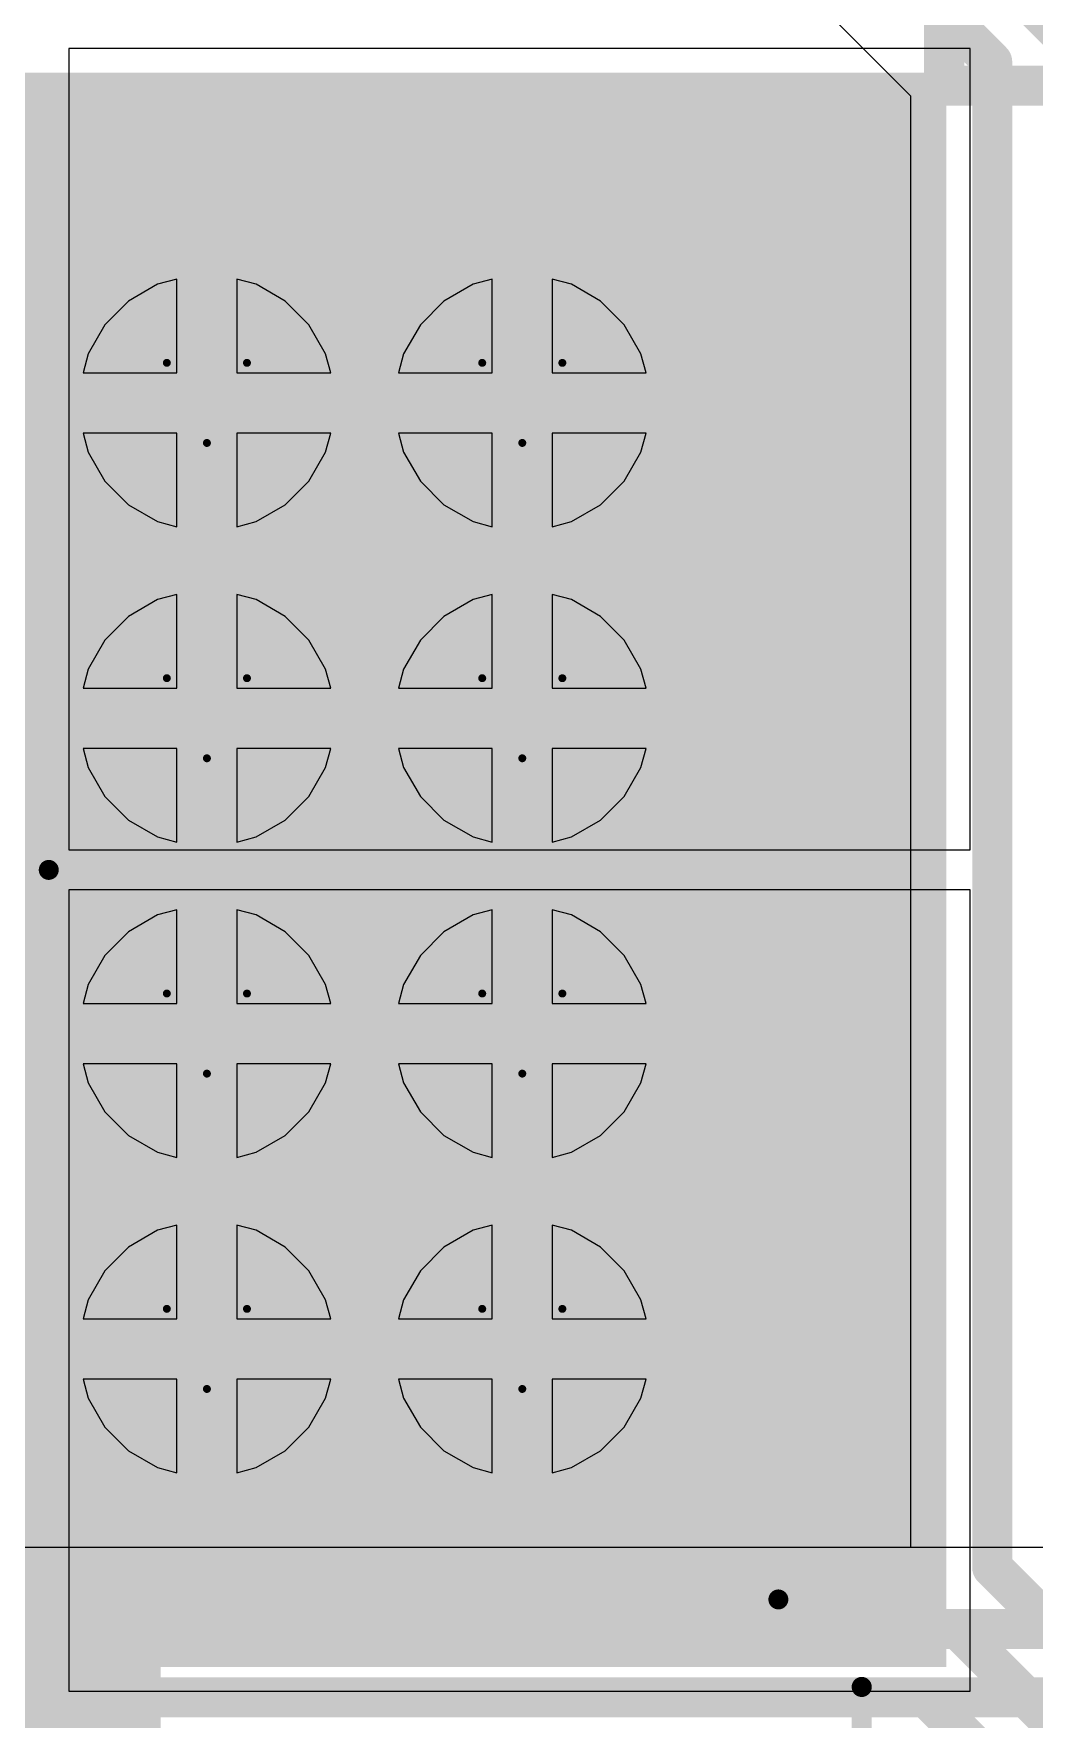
# Model space of a CAD drawing. Header units: inches. Extents: x -21 to 276, y -5 to 220.
# Drawn here: x 15.23 to 21.58, y 47.7 to 58.39 of the extents above; entities that cross this region are included whole.
import ezdxf

# ---------------------------------------------------------------- set-up
doc = ezdxf.new("R2010")
doc.units = ezdxf.units.IN
for name, color, linetype in [('Bottom Layer', 5, 'Continuous'), ('Bottom Overlay', 54, 'Continuous'), ('Bottom Paste', 16, 'Continuous'), ('Bottom Solder', 6, 'Continuous'), ('Drill Drawing', 1, 'Continuous'), ('Ground', 16, 'Continuous'), ('Power + Signal', 76, 'Continuous'), ('Top Layer', 1, 'Continuous'), ('Top Overlay', 2, 'Continuous'), ('Top Solder', 216, 'Continuous'), ('Via Holes', 16, 'Continuous')]:
    doc.layers.add(name, color=color, linetype=linetype)

# ---------------------------------------------------------------- blocks, each defined once
blk = doc.blocks.new('TO_263_5__D2PAK__B_63')
at = {"layer": 'Bottom Layer'}
blk.add_hatch(color=5, dxfattribs=at).paths.add_polyline_path([(-5.59, 0.382), (5.59, 0.382), (5.59, -9.528), (-5.59, -9.528)])
at = {"layer": 'Bottom Paste'}
blk.add_hatch(color=16, dxfattribs=at).paths.add_polyline_path([(-5.59, 0.382), (5.59, 0.382), (5.59, -9.528), (-5.59, -9.528)])
at = {"layer": 'Bottom Solder'}
blk.add_hatch(color=6, dxfattribs=at).paths.add_polyline_path([(-5.692, 0.484), (5.692, 0.484), (5.692, -9.629), (-5.692, -9.629)])
at = {"layer": 'Bottom Overlay'}
blk.add_lwpolyline([(-5.156, 1.27, 0.127, 0.127, 0), (-5.156, 0.61, 0.127, 0.127, 0)], format="xyseb", dxfattribs=at)
blk.add_lwpolyline([(-5.188, 0.61, 0.0635, 0.0635, 1), (-5.124, 0.61, 0.0635, 0.0635, 1)], format="xyseb", close=True, dxfattribs=at)

msp = doc.modelspace()

# ---------------------------------------------------------------- hatches: boundary and pattern name
at = {"layer": 'Bottom Layer'}
h = msp.add_hatch(color=5, dxfattribs=at)
edge = h.paths.add_edge_path()
edge.add_arc((16.33, 56.052), 0.3, 0, 360)
h = msp.add_hatch(color=5, dxfattribs=at)
edge = h.paths.add_edge_path()
edge.add_arc((18.33, 56.052), 0.3, 0, 360)
h = msp.add_hatch(color=5, dxfattribs=at)
edge = h.paths.add_edge_path()
edge.add_arc((16.33, 54.052), 0.3, 0, 360)
h = msp.add_hatch(color=5, dxfattribs=at)
edge = h.paths.add_edge_path()
edge.add_arc((18.33, 54.052), 0.3, 0, 360)
h = msp.add_hatch(color=5, dxfattribs=at)
edge = h.paths.add_edge_path()
edge.add_arc((16.33, 52.052), 0.3, 0, 360)
h = msp.add_hatch(color=5, dxfattribs=at)
edge = h.paths.add_edge_path()
edge.add_arc((18.33, 52.052), 0.3, 0, 360)
h = msp.add_hatch(color=5, dxfattribs=at)
edge = h.paths.add_edge_path()
edge.add_arc((16.33, 50.052), 0.3, 0, 360)
h = msp.add_hatch(color=5, dxfattribs=at)
edge = h.paths.add_edge_path()
edge.add_arc((18.33, 50.052), 0.3, 0, 360)
msp.add_hatch(color=5, dxfattribs=at).paths.add_polyline_path([(14.615, 40.907), (16.038, 40.907), (16.038, 50.002), (14.615, 50.002)])
at = {"layer": 'Bottom Solder'}
h = msp.add_hatch(color=6, dxfattribs=at)
edge = h.paths.add_edge_path()
edge.add_arc((16.33, 56.052), 0.402, 0, 360)
h = msp.add_hatch(color=6, dxfattribs=at)
edge = h.paths.add_edge_path()
edge.add_arc((18.33, 56.052), 0.402, 0, 360)
h = msp.add_hatch(color=6, dxfattribs=at)
edge = h.paths.add_edge_path()
edge.add_arc((16.33, 54.052), 0.402, 0, 360)
h = msp.add_hatch(color=6, dxfattribs=at)
edge = h.paths.add_edge_path()
edge.add_arc((18.33, 54.052), 0.402, 0, 360)
h = msp.add_hatch(color=6, dxfattribs=at)
edge = h.paths.add_edge_path()
edge.add_arc((16.33, 52.052), 0.402, 0, 360)
h = msp.add_hatch(color=6, dxfattribs=at)
edge = h.paths.add_edge_path()
edge.add_arc((18.33, 52.052), 0.402, 0, 360)
h = msp.add_hatch(color=6, dxfattribs=at)
edge = h.paths.add_edge_path()
edge.add_arc((16.33, 50.052), 0.402, 0, 360)
h = msp.add_hatch(color=6, dxfattribs=at)
edge = h.paths.add_edge_path()
edge.add_arc((18.33, 50.052), 0.402, 0, 360)
at = {"layer": 'Ground'}
h = msp.add_hatch(color=16, dxfattribs=at)
edge = h.paths.add_edge_path()
edge.add_arc((16.33, 56.052), 0.3, 0, 360)
h = msp.add_hatch(color=16, dxfattribs=at)
edge = h.paths.add_edge_path()
edge.add_arc((18.33, 56.052), 0.3, 0, 360)
h = msp.add_hatch(color=16, dxfattribs=at)
edge = h.paths.add_edge_path()
edge.add_arc((16.33, 54.052), 0.3, 0, 360)
h = msp.add_hatch(color=16, dxfattribs=at)
edge = h.paths.add_edge_path()
edge.add_arc((18.33, 54.052), 0.3, 0, 360)
h = msp.add_hatch(color=16, dxfattribs=at)
edge = h.paths.add_edge_path()
edge.add_arc((16.33, 52.052), 0.3, 0, 360)
h = msp.add_hatch(color=16, dxfattribs=at)
edge = h.paths.add_edge_path()
edge.add_arc((18.33, 52.052), 0.3, 0, 360)
h = msp.add_hatch(color=16, dxfattribs=at)
edge = h.paths.add_edge_path()
edge.add_arc((16.33, 50.052), 0.3, 0, 360)
h = msp.add_hatch(color=16, dxfattribs=at)
edge = h.paths.add_edge_path()
edge.add_arc((18.33, 50.052), 0.3, 0, 360)
at = {"layer": 'Power + Signal'}
h = msp.add_hatch(color=76, dxfattribs=at)
edge = h.paths.add_edge_path()
edge.add_arc((16.33, 56.052), 0.3, 0, 360)
h = msp.add_hatch(color=76, dxfattribs=at)
edge = h.paths.add_edge_path()
edge.add_arc((18.33, 56.052), 0.3, 0, 360)
h = msp.add_hatch(color=76, dxfattribs=at)
edge = h.paths.add_edge_path()
edge.add_arc((16.33, 54.052), 0.3, 0, 360)
h = msp.add_hatch(color=76, dxfattribs=at)
edge = h.paths.add_edge_path()
edge.add_arc((18.33, 54.052), 0.3, 0, 360)
h = msp.add_hatch(color=76, dxfattribs=at)
edge = h.paths.add_edge_path()
edge.add_arc((16.33, 52.052), 0.3, 0, 360)
h = msp.add_hatch(color=76, dxfattribs=at)
edge = h.paths.add_edge_path()
edge.add_arc((18.33, 52.052), 0.3, 0, 360)
h = msp.add_hatch(color=76, dxfattribs=at)
edge = h.paths.add_edge_path()
edge.add_arc((16.33, 50.052), 0.3, 0, 360)
h = msp.add_hatch(color=76, dxfattribs=at)
edge = h.paths.add_edge_path()
edge.add_arc((18.33, 50.052), 0.3, 0, 360)
at = {"layer": 'Top Layer'}
msp.add_hatch(color=1, dxfattribs=at).paths.add_polyline_path([(11.237, 49.062), (19.365, 49.062), (19.365, 57.029), (11.237, 57.029)])
h = msp.add_hatch(color=1, dxfattribs=at)
edge = h.paths.add_edge_path()
edge.add_arc((16.33, 56.052), 0.3, 0, 360)
h = msp.add_hatch(color=1, dxfattribs=at)
edge = h.paths.add_edge_path()
edge.add_arc((18.33, 56.052), 0.3, 0, 360)
h = msp.add_hatch(color=1, dxfattribs=at)
edge = h.paths.add_edge_path()
edge.add_arc((16.33, 54.052), 0.3, 0, 360)
h = msp.add_hatch(color=1, dxfattribs=at)
edge = h.paths.add_edge_path()
edge.add_arc((18.33, 54.052), 0.3, 0, 360)
h = msp.add_hatch(color=1, dxfattribs=at)
edge = h.paths.add_edge_path()
edge.add_arc((16.33, 52.052), 0.3, 0, 360)
h = msp.add_hatch(color=1, dxfattribs=at)
edge = h.paths.add_edge_path()
edge.add_arc((18.33, 52.052), 0.3, 0, 360)
h = msp.add_hatch(color=1, dxfattribs=at)
edge = h.paths.add_edge_path()
edge.add_arc((16.33, 50.052), 0.3, 0, 360)
h = msp.add_hatch(color=1, dxfattribs=at)
edge = h.paths.add_edge_path()
edge.add_arc((18.33, 50.052), 0.3, 0, 360)
at = {"layer": 'Top Solder'}
h = msp.add_hatch(color=216, dxfattribs=at)
edge = h.paths.add_edge_path()
edge.add_arc((16.33, 56.052), 0.402, 0, 360)
h = msp.add_hatch(color=216, dxfattribs=at)
edge = h.paths.add_edge_path()
edge.add_arc((18.33, 56.052), 0.402, 0, 360)
h = msp.add_hatch(color=216, dxfattribs=at)
edge = h.paths.add_edge_path()
edge.add_arc((16.33, 54.052), 0.402, 0, 360)
h = msp.add_hatch(color=216, dxfattribs=at)
edge = h.paths.add_edge_path()
edge.add_arc((18.33, 54.052), 0.402, 0, 360)
h = msp.add_hatch(color=216, dxfattribs=at)
edge = h.paths.add_edge_path()
edge.add_arc((16.33, 52.052), 0.402, 0, 360)
h = msp.add_hatch(color=216, dxfattribs=at)
edge = h.paths.add_edge_path()
edge.add_arc((18.33, 52.052), 0.402, 0, 360)
h = msp.add_hatch(color=216, dxfattribs=at)
edge = h.paths.add_edge_path()
edge.add_arc((16.33, 50.052), 0.402, 0, 360)
h = msp.add_hatch(color=216, dxfattribs=at)
edge = h.paths.add_edge_path()
edge.add_arc((18.33, 50.052), 0.402, 0, 360)
at = {"layer": 'Via Holes'}
h = msp.add_hatch(color=7, dxfattribs=at)
edge = h.paths.add_edge_path()
edge.add_arc((16.33, 56.052), 0.15, 0, 360)
h = msp.add_hatch(color=7, dxfattribs=at)
edge = h.paths.add_edge_path()
edge.add_arc((18.33, 56.052), 0.15, 0, 360)
h = msp.add_hatch(color=7, dxfattribs=at)
edge = h.paths.add_edge_path()
edge.add_arc((16.33, 54.052), 0.15, 0, 360)
h = msp.add_hatch(color=7, dxfattribs=at)
edge = h.paths.add_edge_path()
edge.add_arc((18.33, 54.052), 0.15, 0, 360)
h = msp.add_hatch(color=7, dxfattribs=at)
edge = h.paths.add_edge_path()
edge.add_arc((16.33, 52.052), 0.15, 0, 360)
h = msp.add_hatch(color=7, dxfattribs=at)
edge = h.paths.add_edge_path()
edge.add_arc((18.33, 52.052), 0.15, 0, 360)
h = msp.add_hatch(color=7, dxfattribs=at)
edge = h.paths.add_edge_path()
edge.add_arc((16.33, 50.052), 0.15, 0, 360)
h = msp.add_hatch(color=7, dxfattribs=at)
edge = h.paths.add_edge_path()
edge.add_arc((18.33, 50.052), 0.15, 0, 360)

# ---------------------------------------------------------------- linework, layer by layer
at = {"layer": 'Bottom Layer'}
for p, q in [((21.171, 58.299), (15.454, 58.299)), ((15.454, 58.299), (15.454, 53.217)), ((21.171, 53.217), (21.171, 58.299)), ((15.454, 53.217), (21.171, 53.217)), ((21.171, 52.963), (15.454, 52.963)), ((15.454, 52.963), (15.454, 47.881)), ((21.171, 47.881), (21.171, 52.963)), ((15.454, 47.881), (21.171, 47.881))]:
    msp.add_line(p, q, dxfattribs=at)
msp.add_lwpolyline([(15.327, 53.09, 0.127, 0.127, 0), (19.955, 48.463, 0.127, 0.127, 0)], format="xyseb", dxfattribs=at)
for points in [[(15.296, 53.09, 0.0635, 0.0635, 1), (15.359, 53.09, 0.0635, 0.0635, 1)], [(19.923, 48.463, 0.0635, 0.0635, 1), (19.986, 48.463, 0.0635, 0.0635, 1)]]:
    msp.add_lwpolyline(points, format="xyseb", close=True, dxfattribs=at)
at = {"layer": 'Drill Drawing'}
for points in [[(16.076, 56.306, 0.0508, 0.0508, 0), (16.584, 56.306, 0.0508, 0.0508, 0)], [(16.076, 56.306, 0.0508, 0.0508, 0), (16.33, 55.798, 0.0508, 0.0508, 0)], [(16.33, 55.798, 0.0508, 0.0508, 0), (16.584, 56.306, 0.0508, 0.0508, 0)], [(18.076, 56.306, 0.0508, 0.0508, 0), (18.584, 56.306, 0.0508, 0.0508, 0)], [(18.076, 56.306, 0.0508, 0.0508, 0), (18.33, 55.798, 0.0508, 0.0508, 0)], [(18.33, 55.798, 0.0508, 0.0508, 0), (18.584, 56.306, 0.0508, 0.0508, 0)], [(16.076, 54.306, 0.0508, 0.0508, 0), (16.584, 54.306, 0.0508, 0.0508, 0)], [(16.076, 54.306, 0.0508, 0.0508, 0), (16.33, 53.798, 0.0508, 0.0508, 0)], [(16.33, 53.798, 0.0508, 0.0508, 0), (16.584, 54.306, 0.0508, 0.0508, 0)], [(18.076, 54.306, 0.0508, 0.0508, 0), (18.584, 54.306, 0.0508, 0.0508, 0)], [(18.076, 54.306, 0.0508, 0.0508, 0), (18.33, 53.798, 0.0508, 0.0508, 0)], [(18.33, 53.798, 0.0508, 0.0508, 0), (18.584, 54.306, 0.0508, 0.0508, 0)], [(16.076, 52.306, 0.0508, 0.0508, 0), (16.584, 52.306, 0.0508, 0.0508, 0)], [(16.076, 52.306, 0.0508, 0.0508, 0), (16.33, 51.798, 0.0508, 0.0508, 0)], [(16.33, 51.798, 0.0508, 0.0508, 0), (16.584, 52.306, 0.0508, 0.0508, 0)], [(18.076, 52.306, 0.0508, 0.0508, 0), (18.584, 52.306, 0.0508, 0.0508, 0)], [(18.076, 52.306, 0.0508, 0.0508, 0), (18.33, 51.798, 0.0508, 0.0508, 0)], [(18.33, 51.798, 0.0508, 0.0508, 0), (18.584, 52.306, 0.0508, 0.0508, 0)], [(16.076, 50.306, 0.0508, 0.0508, 0), (16.584, 50.306, 0.0508, 0.0508, 0)], [(16.076, 50.306, 0.0508, 0.0508, 0), (16.33, 49.798, 0.0508, 0.0508, 0)], [(16.33, 49.798, 0.0508, 0.0508, 0), (16.584, 50.306, 0.0508, 0.0508, 0)], [(18.076, 50.306, 0.0508, 0.0508, 0), (18.584, 50.306, 0.0508, 0.0508, 0)], [(18.076, 50.306, 0.0508, 0.0508, 0), (18.33, 49.798, 0.0508, 0.0508, 0)], [(18.33, 49.798, 0.0508, 0.0508, 0), (18.584, 50.306, 0.0508, 0.0508, 0)]]:
    msp.add_lwpolyline(points, format="xyseb", dxfattribs=at)
for points in [[(16.064, 56.306, 0.0254, 0.0254, 1), (16.089, 56.306, 0.0254, 0.0254, 1)], [(16.064, 56.306, 0.0254, 0.0254, 1), (16.089, 56.306, 0.0254, 0.0254, 1)], [(16.572, 56.306, 0.0254, 0.0254, 1), (16.597, 56.306, 0.0254, 0.0254, 1)], [(16.572, 56.306, 0.0254, 0.0254, 1), (16.597, 56.306, 0.0254, 0.0254, 1)], [(18.064, 56.306, 0.0254, 0.0254, 1), (18.089, 56.306, 0.0254, 0.0254, 1)], [(18.064, 56.306, 0.0254, 0.0254, 1), (18.089, 56.306, 0.0254, 0.0254, 1)], [(18.572, 56.306, 0.0254, 0.0254, 1), (18.597, 56.306, 0.0254, 0.0254, 1)], [(18.572, 56.306, 0.0254, 0.0254, 1), (18.597, 56.306, 0.0254, 0.0254, 1)], [(16.318, 55.798, 0.0254, 0.0254, 1), (16.343, 55.798, 0.0254, 0.0254, 1)], [(16.318, 55.798, 0.0254, 0.0254, 1), (16.343, 55.798, 0.0254, 0.0254, 1)], [(18.318, 55.798, 0.0254, 0.0254, 1), (18.343, 55.798, 0.0254, 0.0254, 1)], [(18.318, 55.798, 0.0254, 0.0254, 1), (18.343, 55.798, 0.0254, 0.0254, 1)], [(16.064, 54.306, 0.0254, 0.0254, 1), (16.089, 54.306, 0.0254, 0.0254, 1)], [(16.064, 54.306, 0.0254, 0.0254, 1), (16.089, 54.306, 0.0254, 0.0254, 1)], [(16.572, 54.306, 0.0254, 0.0254, 1), (16.597, 54.306, 0.0254, 0.0254, 1)], [(16.572, 54.306, 0.0254, 0.0254, 1), (16.597, 54.306, 0.0254, 0.0254, 1)], [(18.064, 54.306, 0.0254, 0.0254, 1), (18.089, 54.306, 0.0254, 0.0254, 1)], [(18.064, 54.306, 0.0254, 0.0254, 1), (18.089, 54.306, 0.0254, 0.0254, 1)], [(18.572, 54.306, 0.0254, 0.0254, 1), (18.597, 54.306, 0.0254, 0.0254, 1)], [(18.572, 54.306, 0.0254, 0.0254, 1), (18.597, 54.306, 0.0254, 0.0254, 1)], [(16.318, 53.798, 0.0254, 0.0254, 1), (16.343, 53.798, 0.0254, 0.0254, 1)], [(16.318, 53.798, 0.0254, 0.0254, 1), (16.343, 53.798, 0.0254, 0.0254, 1)], [(18.318, 53.798, 0.0254, 0.0254, 1), (18.343, 53.798, 0.0254, 0.0254, 1)], [(18.318, 53.798, 0.0254, 0.0254, 1), (18.343, 53.798, 0.0254, 0.0254, 1)], [(16.064, 52.306, 0.0254, 0.0254, 1), (16.089, 52.306, 0.0254, 0.0254, 1)], [(16.064, 52.306, 0.0254, 0.0254, 1), (16.089, 52.306, 0.0254, 0.0254, 1)], [(16.572, 52.306, 0.0254, 0.0254, 1), (16.597, 52.306, 0.0254, 0.0254, 1)], [(16.572, 52.306, 0.0254, 0.0254, 1), (16.597, 52.306, 0.0254, 0.0254, 1)], [(18.064, 52.306, 0.0254, 0.0254, 1), (18.089, 52.306, 0.0254, 0.0254, 1)], [(18.064, 52.306, 0.0254, 0.0254, 1), (18.089, 52.306, 0.0254, 0.0254, 1)], [(18.572, 52.306, 0.0254, 0.0254, 1), (18.597, 52.306, 0.0254, 0.0254, 1)], [(18.572, 52.306, 0.0254, 0.0254, 1), (18.597, 52.306, 0.0254, 0.0254, 1)], [(16.318, 51.798, 0.0254, 0.0254, 1), (16.343, 51.798, 0.0254, 0.0254, 1)], [(16.318, 51.798, 0.0254, 0.0254, 1), (16.343, 51.798, 0.0254, 0.0254, 1)], [(18.318, 51.798, 0.0254, 0.0254, 1), (18.343, 51.798, 0.0254, 0.0254, 1)], [(18.318, 51.798, 0.0254, 0.0254, 1), (18.343, 51.798, 0.0254, 0.0254, 1)], [(16.064, 50.306, 0.0254, 0.0254, 1), (16.089, 50.306, 0.0254, 0.0254, 1)], [(16.064, 50.306, 0.0254, 0.0254, 1), (16.089, 50.306, 0.0254, 0.0254, 1)], [(16.572, 50.306, 0.0254, 0.0254, 1), (16.597, 50.306, 0.0254, 0.0254, 1)], [(16.572, 50.306, 0.0254, 0.0254, 1), (16.597, 50.306, 0.0254, 0.0254, 1)], [(18.064, 50.306, 0.0254, 0.0254, 1), (18.089, 50.306, 0.0254, 0.0254, 1)], [(18.064, 50.306, 0.0254, 0.0254, 1), (18.089, 50.306, 0.0254, 0.0254, 1)], [(18.572, 50.306, 0.0254, 0.0254, 1), (18.597, 50.306, 0.0254, 0.0254, 1)], [(18.572, 50.306, 0.0254, 0.0254, 1), (18.597, 50.306, 0.0254, 0.0254, 1)], [(16.318, 49.798, 0.0254, 0.0254, 1), (16.343, 49.798, 0.0254, 0.0254, 1)], [(16.318, 49.798, 0.0254, 0.0254, 1), (16.343, 49.798, 0.0254, 0.0254, 1)], [(18.318, 49.798, 0.0254, 0.0254, 1), (18.343, 49.798, 0.0254, 0.0254, 1)], [(18.318, 49.798, 0.0254, 0.0254, 1), (18.343, 49.798, 0.0254, 0.0254, 1)]]:
    msp.add_lwpolyline(points, format="xyseb", close=True, dxfattribs=at)
at = {"layer": 'Ground'}
for p, q in [((16.018, 56.805), (15.834, 56.698)), ((16.14, 56.837), (16.018, 56.805)), ((16.14, 56.242), (16.14, 56.837)), ((16.642, 56.805), (16.521, 56.837)), ((16.521, 56.837), (16.521, 56.242)), ((16.826, 56.698), (16.642, 56.805)), ((18.018, 56.805), (17.834, 56.698)), ((18.14, 56.837), (18.018, 56.805)), ((18.14, 56.242), (18.14, 56.837)), ((18.642, 56.805), (18.521, 56.837)), ((18.521, 56.837), (18.521, 56.242)), ((18.826, 56.698), (18.642, 56.805)), ((15.834, 56.698), (15.684, 56.548)), ((16.977, 56.548), (16.826, 56.698)), ((17.834, 56.698), (17.684, 56.548)), ((18.977, 56.548), (18.826, 56.698)), ((15.684, 56.548), (15.577, 56.364)), ((17.083, 56.364), (16.977, 56.548)), ((17.684, 56.548), (17.577, 56.364)), ((19.083, 56.364), (18.977, 56.548)), ((15.577, 56.364), (15.545, 56.242)), ((17.116, 56.242), (17.083, 56.364)), ((17.577, 56.364), (17.545, 56.242)), ((19.116, 56.242), (19.083, 56.364)), ((15.545, 56.242), (16.14, 56.242)), ((16.521, 56.242), (17.116, 56.242)), ((17.545, 56.242), (18.14, 56.242)), ((18.521, 56.242), (19.116, 56.242)), ((16.14, 55.861), (15.545, 55.861)), ((15.545, 55.861), (15.577, 55.74)), ((16.14, 55.266), (16.14, 55.861)), ((17.116, 55.861), (16.521, 55.861)), ((16.521, 55.861), (16.521, 55.266)), ((17.083, 55.74), (17.116, 55.861)), ((18.14, 55.861), (17.545, 55.861)), ((17.545, 55.861), (17.577, 55.74)), ((18.14, 55.266), (18.14, 55.861)), ((19.116, 55.861), (18.521, 55.861)), ((18.521, 55.861), (18.521, 55.266)), ((19.083, 55.74), (19.116, 55.861)), ((15.577, 55.74), (15.684, 55.556)), ((16.977, 55.556), (17.083, 55.74)), ((17.577, 55.74), (17.684, 55.556)), ((18.977, 55.556), (19.083, 55.74)), ((15.684, 55.556), (15.834, 55.405)), ((16.826, 55.405), (16.977, 55.556)), ((17.684, 55.556), (17.834, 55.405)), ((18.826, 55.405), (18.977, 55.556)), ((15.834, 55.405), (16.018, 55.299)), ((16.642, 55.299), (16.826, 55.405)), ((17.834, 55.405), (18.018, 55.299)), ((18.642, 55.299), (18.826, 55.405)), ((16.018, 55.299), (16.14, 55.266)), ((16.521, 55.266), (16.642, 55.299)), ((18.018, 55.299), (18.14, 55.266)), ((18.521, 55.266), (18.642, 55.299)), ((16.018, 54.805), (15.834, 54.698)), ((16.14, 54.837), (16.018, 54.805)), ((16.14, 54.242), (16.14, 54.837)), ((16.642, 54.805), (16.521, 54.837)), ((16.521, 54.837), (16.521, 54.242)), ((16.826, 54.698), (16.642, 54.805)), ((18.018, 54.805), (17.834, 54.698)), ((18.14, 54.837), (18.018, 54.805)), ((18.14, 54.242), (18.14, 54.837)), ((18.642, 54.805), (18.521, 54.837)), ((18.521, 54.837), (18.521, 54.242)), ((18.826, 54.698), (18.642, 54.805)), ((15.834, 54.698), (15.684, 54.548)), ((16.977, 54.548), (16.826, 54.698)), ((17.834, 54.698), (17.684, 54.548)), ((18.977, 54.548), (18.826, 54.698)), ((15.684, 54.548), (15.577, 54.364)), ((17.083, 54.364), (16.977, 54.548)), ((17.684, 54.548), (17.577, 54.364)), ((19.083, 54.364), (18.977, 54.548)), ((15.577, 54.364), (15.545, 54.242)), ((17.116, 54.242), (17.083, 54.364)), ((17.577, 54.364), (17.545, 54.242)), ((19.116, 54.242), (19.083, 54.364)), ((15.545, 54.242), (16.14, 54.242)), ((16.521, 54.242), (17.116, 54.242)), ((17.545, 54.242), (18.14, 54.242)), ((18.521, 54.242), (19.116, 54.242)), ((16.14, 53.861), (15.545, 53.861)), ((15.545, 53.861), (15.577, 53.74)), ((16.14, 53.266), (16.14, 53.861)), ((17.116, 53.861), (16.521, 53.861)), ((16.521, 53.861), (16.521, 53.266)), ((17.083, 53.74), (17.116, 53.861)), ((18.14, 53.861), (17.545, 53.861)), ((17.545, 53.861), (17.577, 53.74)), ((18.14, 53.266), (18.14, 53.861)), ((19.116, 53.861), (18.521, 53.861)), ((18.521, 53.861), (18.521, 53.266)), ((19.083, 53.74), (19.116, 53.861)), ((15.577, 53.74), (15.684, 53.556)), ((16.977, 53.556), (17.083, 53.74)), ((17.577, 53.74), (17.684, 53.556)), ((18.977, 53.556), (19.083, 53.74)), ((15.684, 53.556), (15.834, 53.405)), ((16.826, 53.405), (16.977, 53.556)), ((17.684, 53.556), (17.834, 53.405)), ((18.826, 53.405), (18.977, 53.556)), ((15.834, 53.405), (16.018, 53.299)), ((16.642, 53.299), (16.826, 53.405)), ((17.834, 53.405), (18.018, 53.299)), ((18.642, 53.299), (18.826, 53.405)), ((16.018, 53.299), (16.14, 53.266)), ((16.521, 53.266), (16.642, 53.299)), ((18.018, 53.299), (18.14, 53.266)), ((18.521, 53.266), (18.642, 53.299)), ((16.14, 52.837), (16.018, 52.805)), ((16.14, 52.242), (16.14, 52.837)), ((16.642, 52.805), (16.521, 52.837)), ((16.521, 52.837), (16.521, 52.242)), ((18.14, 52.837), (18.018, 52.805)), ((18.14, 52.242), (18.14, 52.837)), ((18.642, 52.805), (18.521, 52.837)), ((18.521, 52.837), (18.521, 52.242)), ((16.018, 52.805), (15.834, 52.698)), ((16.826, 52.698), (16.642, 52.805)), ((18.018, 52.805), (17.834, 52.698)), ((18.826, 52.698), (18.642, 52.805)), ((15.834, 52.698), (15.684, 52.548)), ((16.977, 52.548), (16.826, 52.698)), ((17.834, 52.698), (17.684, 52.548)), ((18.977, 52.548), (18.826, 52.698)), ((15.684, 52.548), (15.577, 52.364)), ((17.083, 52.364), (16.977, 52.548)), ((17.684, 52.548), (17.577, 52.364)), ((19.083, 52.364), (18.977, 52.548)), ((15.577, 52.364), (15.545, 52.242)), ((17.116, 52.242), (17.083, 52.364)), ((17.577, 52.364), (17.545, 52.242)), ((19.116, 52.242), (19.083, 52.364)), ((15.545, 52.242), (16.14, 52.242)), ((16.521, 52.242), (17.116, 52.242)), ((17.545, 52.242), (18.14, 52.242)), ((18.521, 52.242), (19.116, 52.242)), ((16.14, 51.861), (15.545, 51.861)), ((15.545, 51.861), (15.577, 51.74)), ((16.14, 51.266), (16.14, 51.861)), ((17.116, 51.861), (16.521, 51.861)), ((16.521, 51.861), (16.521, 51.266)), ((17.083, 51.74), (17.116, 51.861)), ((18.14, 51.861), (17.545, 51.861)), ((17.545, 51.861), (17.577, 51.74)), ((18.14, 51.266), (18.14, 51.861)), ((19.116, 51.861), (18.521, 51.861)), ((18.521, 51.861), (18.521, 51.266)), ((19.083, 51.74), (19.116, 51.861)), ((15.577, 51.74), (15.684, 51.556)), ((16.977, 51.556), (17.083, 51.74)), ((17.577, 51.74), (17.684, 51.556)), ((18.977, 51.556), (19.083, 51.74)), ((15.684, 51.556), (15.834, 51.405)), ((16.826, 51.405), (16.977, 51.556)), ((17.684, 51.556), (17.834, 51.405)), ((18.826, 51.405), (18.977, 51.556)), ((15.834, 51.405), (16.018, 51.299)), ((16.642, 51.299), (16.826, 51.405)), ((17.834, 51.405), (18.018, 51.299)), ((18.642, 51.299), (18.826, 51.405)), ((16.018, 51.299), (16.14, 51.266)), ((16.521, 51.266), (16.642, 51.299)), ((18.018, 51.299), (18.14, 51.266)), ((18.521, 51.266), (18.642, 51.299)), ((16.018, 50.805), (15.834, 50.698)), ((16.14, 50.837), (16.018, 50.805)), ((16.14, 50.242), (16.14, 50.837)), ((16.642, 50.805), (16.521, 50.837)), ((16.521, 50.837), (16.521, 50.242)), ((16.826, 50.698), (16.642, 50.805)), ((18.018, 50.805), (17.834, 50.698)), ((18.14, 50.837), (18.018, 50.805)), ((18.14, 50.242), (18.14, 50.837)), ((18.642, 50.805), (18.521, 50.837)), ((18.521, 50.837), (18.521, 50.242)), ((18.826, 50.698), (18.642, 50.805)), ((15.834, 50.698), (15.684, 50.548)), ((16.977, 50.548), (16.826, 50.698)), ((17.834, 50.698), (17.684, 50.548)), ((18.977, 50.548), (18.826, 50.698)), ((15.684, 50.548), (15.577, 50.364)), ((17.083, 50.364), (16.977, 50.548)), ((17.684, 50.548), (17.577, 50.364)), ((19.083, 50.364), (18.977, 50.548)), ((15.577, 50.364), (15.545, 50.242)), ((17.116, 50.242), (17.083, 50.364)), ((17.577, 50.364), (17.545, 50.242)), ((19.116, 50.242), (19.083, 50.364)), ((15.545, 50.242), (16.14, 50.242)), ((16.521, 50.242), (17.116, 50.242)), ((17.545, 50.242), (18.14, 50.242)), ((18.521, 50.242), (19.116, 50.242)), ((16.14, 49.861), (15.545, 49.861)), ((15.545, 49.861), (15.577, 49.74)), ((16.14, 49.266), (16.14, 49.861)), ((17.116, 49.861), (16.521, 49.861)), ((16.521, 49.861), (16.521, 49.266)), ((17.083, 49.74), (17.116, 49.861)), ((18.14, 49.861), (17.545, 49.861)), ((17.545, 49.861), (17.577, 49.74)), ((18.14, 49.266), (18.14, 49.861)), ((19.116, 49.861), (18.521, 49.861)), ((18.521, 49.861), (18.521, 49.266)), ((19.083, 49.74), (19.116, 49.861)), ((15.577, 49.74), (15.684, 49.556)), ((16.977, 49.556), (17.083, 49.74)), ((17.577, 49.74), (17.684, 49.556)), ((18.977, 49.556), (19.083, 49.74)), ((15.684, 49.556), (15.834, 49.405)), ((16.826, 49.405), (16.977, 49.556)), ((17.684, 49.556), (17.834, 49.405)), ((18.826, 49.405), (18.977, 49.556)), ((15.834, 49.405), (16.018, 49.299)), ((16.642, 49.299), (16.826, 49.405)), ((17.834, 49.405), (18.018, 49.299)), ((18.642, 49.299), (18.826, 49.405)), ((16.018, 49.299), (16.14, 49.266)), ((16.521, 49.266), (16.642, 49.299)), ((18.018, 49.299), (18.14, 49.266)), ((18.521, 49.266), (18.642, 49.299))]:
    msp.add_line(p, q, dxfattribs=at)
at = {"layer": 'Power + Signal'}
for p, q in [((20.256, 58.537), (20.793, 58)), ((20.793, 58), (20.793, 48.793)), ((16.018, 56.805), (15.834, 56.698)), ((16.14, 56.837), (16.018, 56.805)), ((16.14, 56.242), (16.14, 56.837)), ((16.642, 56.805), (16.521, 56.837)), ((16.521, 56.837), (16.521, 56.242)), ((16.826, 56.698), (16.642, 56.805)), ((18.018, 56.805), (17.834, 56.698)), ((18.14, 56.837), (18.018, 56.805)), ((18.14, 56.242), (18.14, 56.837)), ((18.642, 56.805), (18.521, 56.837)), ((18.521, 56.837), (18.521, 56.242)), ((18.826, 56.698), (18.642, 56.805)), ((15.834, 56.698), (15.684, 56.548)), ((16.977, 56.548), (16.826, 56.698)), ((17.834, 56.698), (17.684, 56.548)), ((18.977, 56.548), (18.826, 56.698)), ((15.684, 56.548), (15.577, 56.364)), ((17.083, 56.364), (16.977, 56.548)), ((17.684, 56.548), (17.577, 56.364)), ((19.083, 56.364), (18.977, 56.548)), ((15.577, 56.364), (15.545, 56.242)), ((17.116, 56.242), (17.083, 56.364)), ((17.577, 56.364), (17.545, 56.242)), ((19.116, 56.242), (19.083, 56.364)), ((15.545, 56.242), (16.14, 56.242)), ((16.521, 56.242), (17.116, 56.242)), ((17.545, 56.242), (18.14, 56.242)), ((18.521, 56.242), (19.116, 56.242)), ((16.14, 55.861), (15.545, 55.861)), ((15.545, 55.861), (15.577, 55.74)), ((16.14, 55.266), (16.14, 55.861)), ((17.116, 55.861), (16.521, 55.861)), ((16.521, 55.861), (16.521, 55.266)), ((17.083, 55.74), (17.116, 55.861)), ((18.14, 55.861), (17.545, 55.861)), ((17.545, 55.861), (17.577, 55.74)), ((18.14, 55.266), (18.14, 55.861)), ((19.116, 55.861), (18.521, 55.861)), ((18.521, 55.861), (18.521, 55.266)), ((19.083, 55.74), (19.116, 55.861)), ((15.577, 55.74), (15.684, 55.556)), ((16.977, 55.556), (17.083, 55.74)), ((17.577, 55.74), (17.684, 55.556)), ((18.977, 55.556), (19.083, 55.74)), ((15.684, 55.556), (15.834, 55.405)), ((16.826, 55.405), (16.977, 55.556)), ((17.684, 55.556), (17.834, 55.405)), ((18.826, 55.405), (18.977, 55.556)), ((15.834, 55.405), (16.018, 55.299)), ((16.642, 55.299), (16.826, 55.405)), ((17.834, 55.405), (18.018, 55.299)), ((18.642, 55.299), (18.826, 55.405)), ((16.018, 55.299), (16.14, 55.266)), ((16.521, 55.266), (16.642, 55.299)), ((18.018, 55.299), (18.14, 55.266)), ((18.521, 55.266), (18.642, 55.299)), ((16.018, 54.805), (15.834, 54.698)), ((16.14, 54.837), (16.018, 54.805)), ((16.14, 54.242), (16.14, 54.837)), ((16.642, 54.805), (16.521, 54.837)), ((16.521, 54.837), (16.521, 54.242)), ((16.826, 54.698), (16.642, 54.805)), ((18.018, 54.805), (17.834, 54.698)), ((18.14, 54.837), (18.018, 54.805)), ((18.14, 54.242), (18.14, 54.837)), ((18.642, 54.805), (18.521, 54.837)), ((18.521, 54.837), (18.521, 54.242)), ((18.826, 54.698), (18.642, 54.805)), ((15.834, 54.698), (15.684, 54.548)), ((16.977, 54.548), (16.826, 54.698)), ((17.834, 54.698), (17.684, 54.548)), ((18.977, 54.548), (18.826, 54.698)), ((15.684, 54.548), (15.577, 54.364)), ((17.083, 54.364), (16.977, 54.548)), ((17.684, 54.548), (17.577, 54.364)), ((19.083, 54.364), (18.977, 54.548)), ((15.577, 54.364), (15.545, 54.242)), ((17.116, 54.242), (17.083, 54.364)), ((17.577, 54.364), (17.545, 54.242)), ((19.116, 54.242), (19.083, 54.364)), ((15.545, 54.242), (16.14, 54.242)), ((16.521, 54.242), (17.116, 54.242)), ((17.545, 54.242), (18.14, 54.242)), ((18.521, 54.242), (19.116, 54.242)), ((16.14, 53.861), (15.545, 53.861)), ((15.545, 53.861), (15.577, 53.74)), ((16.14, 53.266), (16.14, 53.861)), ((17.116, 53.861), (16.521, 53.861)), ((16.521, 53.861), (16.521, 53.266)), ((17.083, 53.74), (17.116, 53.861)), ((18.14, 53.861), (17.545, 53.861)), ((17.545, 53.861), (17.577, 53.74)), ((18.14, 53.266), (18.14, 53.861)), ((19.116, 53.861), (18.521, 53.861)), ((18.521, 53.861), (18.521, 53.266)), ((19.083, 53.74), (19.116, 53.861)), ((15.577, 53.74), (15.684, 53.556)), ((16.977, 53.556), (17.083, 53.74)), ((17.577, 53.74), (17.684, 53.556)), ((18.977, 53.556), (19.083, 53.74)), ((15.684, 53.556), (15.834, 53.405)), ((16.826, 53.405), (16.977, 53.556)), ((17.684, 53.556), (17.834, 53.405)), ((18.826, 53.405), (18.977, 53.556)), ((15.834, 53.405), (16.018, 53.299)), ((16.642, 53.299), (16.826, 53.405)), ((17.834, 53.405), (18.018, 53.299)), ((18.642, 53.299), (18.826, 53.405)), ((16.018, 53.299), (16.14, 53.266)), ((16.521, 53.266), (16.642, 53.299)), ((18.018, 53.299), (18.14, 53.266)), ((18.521, 53.266), (18.642, 53.299)), ((16.14, 52.837), (16.018, 52.805)), ((16.14, 52.242), (16.14, 52.837)), ((16.642, 52.805), (16.521, 52.837)), ((16.521, 52.837), (16.521, 52.242)), ((18.14, 52.837), (18.018, 52.805)), ((18.14, 52.242), (18.14, 52.837)), ((18.642, 52.805), (18.521, 52.837)), ((18.521, 52.837), (18.521, 52.242)), ((16.018, 52.805), (15.834, 52.698)), ((16.826, 52.698), (16.642, 52.805)), ((18.018, 52.805), (17.834, 52.698)), ((18.826, 52.698), (18.642, 52.805)), ((15.834, 52.698), (15.684, 52.548)), ((16.977, 52.548), (16.826, 52.698)), ((17.834, 52.698), (17.684, 52.548)), ((18.977, 52.548), (18.826, 52.698)), ((15.684, 52.548), (15.577, 52.364)), ((17.083, 52.364), (16.977, 52.548)), ((17.684, 52.548), (17.577, 52.364)), ((19.083, 52.364), (18.977, 52.548)), ((15.577, 52.364), (15.545, 52.242)), ((17.116, 52.242), (17.083, 52.364)), ((17.577, 52.364), (17.545, 52.242)), ((19.116, 52.242), (19.083, 52.364)), ((15.545, 52.242), (16.14, 52.242)), ((16.521, 52.242), (17.116, 52.242)), ((17.545, 52.242), (18.14, 52.242)), ((18.521, 52.242), (19.116, 52.242)), ((16.14, 51.861), (15.545, 51.861)), ((15.545, 51.861), (15.577, 51.74)), ((16.14, 51.266), (16.14, 51.861)), ((17.116, 51.861), (16.521, 51.861)), ((16.521, 51.861), (16.521, 51.266)), ((17.083, 51.74), (17.116, 51.861)), ((18.14, 51.861), (17.545, 51.861)), ((17.545, 51.861), (17.577, 51.74)), ((18.14, 51.266), (18.14, 51.861)), ((19.116, 51.861), (18.521, 51.861)), ((18.521, 51.861), (18.521, 51.266)), ((19.083, 51.74), (19.116, 51.861)), ((15.577, 51.74), (15.684, 51.556)), ((16.977, 51.556), (17.083, 51.74)), ((17.577, 51.74), (17.684, 51.556)), ((18.977, 51.556), (19.083, 51.74)), ((15.684, 51.556), (15.834, 51.405)), ((16.826, 51.405), (16.977, 51.556)), ((17.684, 51.556), (17.834, 51.405)), ((18.826, 51.405), (18.977, 51.556)), ((15.834, 51.405), (16.018, 51.299)), ((16.642, 51.299), (16.826, 51.405)), ((17.834, 51.405), (18.018, 51.299)), ((18.642, 51.299), (18.826, 51.405)), ((16.018, 51.299), (16.14, 51.266)), ((16.521, 51.266), (16.642, 51.299)), ((18.018, 51.299), (18.14, 51.266)), ((18.521, 51.266), (18.642, 51.299)), ((16.018, 50.805), (15.834, 50.698)), ((16.14, 50.837), (16.018, 50.805)), ((16.14, 50.242), (16.14, 50.837)), ((16.642, 50.805), (16.521, 50.837)), ((16.521, 50.837), (16.521, 50.242)), ((16.826, 50.698), (16.642, 50.805)), ((18.018, 50.805), (17.834, 50.698)), ((18.14, 50.837), (18.018, 50.805)), ((18.14, 50.242), (18.14, 50.837)), ((18.642, 50.805), (18.521, 50.837)), ((18.521, 50.837), (18.521, 50.242)), ((18.826, 50.698), (18.642, 50.805)), ((15.834, 50.698), (15.684, 50.548)), ((16.977, 50.548), (16.826, 50.698)), ((17.834, 50.698), (17.684, 50.548)), ((18.977, 50.548), (18.826, 50.698)), ((15.684, 50.548), (15.577, 50.364)), ((17.083, 50.364), (16.977, 50.548)), ((17.684, 50.548), (17.577, 50.364)), ((19.083, 50.364), (18.977, 50.548)), ((15.577, 50.364), (15.545, 50.242)), ((17.116, 50.242), (17.083, 50.364)), ((17.577, 50.364), (17.545, 50.242)), ((19.116, 50.242), (19.083, 50.364)), ((15.545, 50.242), (16.14, 50.242)), ((16.521, 50.242), (17.116, 50.242)), ((17.545, 50.242), (18.14, 50.242)), ((18.521, 50.242), (19.116, 50.242)), ((16.14, 49.861), (15.545, 49.861)), ((15.545, 49.861), (15.577, 49.74)), ((16.14, 49.266), (16.14, 49.861)), ((17.116, 49.861), (16.521, 49.861)), ((16.521, 49.861), (16.521, 49.266)), ((17.083, 49.74), (17.116, 49.861)), ((18.14, 49.861), (17.545, 49.861)), ((17.545, 49.861), (17.577, 49.74)), ((18.14, 49.266), (18.14, 49.861)), ((19.116, 49.861), (18.521, 49.861)), ((18.521, 49.861), (18.521, 49.266)), ((19.083, 49.74), (19.116, 49.861)), ((15.577, 49.74), (15.684, 49.556)), ((16.977, 49.556), (17.083, 49.74)), ((17.577, 49.74), (17.684, 49.556)), ((18.977, 49.556), (19.083, 49.74)), ((15.684, 49.556), (15.834, 49.405)), ((16.826, 49.405), (16.977, 49.556)), ((17.684, 49.556), (17.834, 49.405)), ((18.826, 49.405), (18.977, 49.556)), ((15.834, 49.405), (16.018, 49.299)), ((16.642, 49.299), (16.826, 49.405)), ((17.834, 49.405), (18.018, 49.299)), ((18.642, 49.299), (18.826, 49.405)), ((16.018, 49.299), (16.14, 49.266)), ((16.521, 49.266), (16.642, 49.299)), ((18.018, 49.299), (18.14, 49.266)), ((18.521, 49.266), (18.642, 49.299)), ((20.793, 48.793), (10.874, 48.793))]:
    msp.add_line(p, q, dxfattribs=at)
for points in [[(20.649, 59.487, 0.254, 0.254, 0), (21.742, 58.394, 0.254, 0.254, 0)], [(20.47, 59.055, 0.254, 0.254, 0), (21.311, 58.215, 0.254, 0.254, 0)], [(21.311, 48.666, 0.254, 0.254, 0), (21.311, 58.215, 0.254, 0.254, 0)], [(21.311, 48.666, 0.254, 0.254, 0), (23.278, 46.699, 0.254, 0.254, 0)], [(10.659, 48.275, 0.254, 0.254, 0), (21.092, 48.275, 0.254, 0.254, 0)], [(21.092, 48.275, 0.254, 0.254, 0), (23.099, 46.268, 0.254, 0.254, 0)], [(10.48, 47.843, 0.254, 0.254, 0), (20.89, 47.843, 0.254, 0.254, 0)], [(20.89, 47.843, 0.254, 0.254, 0), (22.897, 45.836, 0.254, 0.254, 0)]]:
    msp.add_lwpolyline(points, format="xyseb", dxfattribs=at)
for points in [[(21.247, 58.215, 0.127, 0.127, 1), (21.374, 58.215, 0.127, 0.127, 1)], [(21.247, 58.215, 0.127, 0.127, 1), (21.374, 58.215, 0.127, 0.127, 1)], [(21.247, 48.666, 0.127, 0.127, 1), (21.374, 48.666, 0.127, 0.127, 1)], [(21.247, 48.666, 0.127, 0.127, 1), (21.374, 48.666, 0.127, 0.127, 1)], [(21.028, 48.275, 0.127, 0.127, 1), (21.155, 48.275, 0.127, 0.127, 1)], [(21.028, 48.275, 0.127, 0.127, 1), (21.155, 48.275, 0.127, 0.127, 1)], [(20.826, 47.843, 0.127, 0.127, 1), (20.953, 47.843, 0.127, 0.127, 1)], [(20.826, 47.843, 0.127, 0.127, 1), (20.953, 47.843, 0.127, 0.127, 1)]]:
    msp.add_lwpolyline(points, format="xyseb", close=True, dxfattribs=at)
at = {"layer": 'Top Layer'}
for p, q in [((16.018, 56.805), (15.834, 56.698)), ((16.14, 56.837), (16.018, 56.805)), ((16.14, 56.242), (16.14, 56.837)), ((16.642, 56.805), (16.521, 56.837)), ((16.521, 56.837), (16.521, 56.242)), ((16.826, 56.698), (16.642, 56.805)), ((18.018, 56.805), (17.834, 56.698)), ((18.14, 56.837), (18.018, 56.805)), ((18.14, 56.242), (18.14, 56.837)), ((18.642, 56.805), (18.521, 56.837)), ((18.521, 56.837), (18.521, 56.242)), ((18.826, 56.698), (18.642, 56.805)), ((15.834, 56.698), (15.684, 56.548)), ((16.977, 56.548), (16.826, 56.698)), ((17.834, 56.698), (17.684, 56.548)), ((18.977, 56.548), (18.826, 56.698)), ((15.684, 56.548), (15.577, 56.364)), ((17.083, 56.364), (16.977, 56.548)), ((17.684, 56.548), (17.577, 56.364)), ((19.083, 56.364), (18.977, 56.548)), ((15.577, 56.364), (15.545, 56.242)), ((17.116, 56.242), (17.083, 56.364)), ((17.577, 56.364), (17.545, 56.242)), ((19.116, 56.242), (19.083, 56.364)), ((15.545, 56.242), (16.14, 56.242)), ((16.521, 56.242), (17.116, 56.242)), ((17.545, 56.242), (18.14, 56.242)), ((18.521, 56.242), (19.116, 56.242)), ((16.14, 55.861), (15.545, 55.861)), ((15.545, 55.861), (15.577, 55.74)), ((16.14, 55.266), (16.14, 55.861)), ((17.116, 55.861), (16.521, 55.861)), ((16.521, 55.861), (16.521, 55.266)), ((17.083, 55.74), (17.116, 55.861)), ((18.14, 55.861), (17.545, 55.861)), ((17.545, 55.861), (17.577, 55.74)), ((18.14, 55.266), (18.14, 55.861)), ((19.116, 55.861), (18.521, 55.861)), ((18.521, 55.861), (18.521, 55.266)), ((19.083, 55.74), (19.116, 55.861)), ((15.577, 55.74), (15.684, 55.556)), ((16.977, 55.556), (17.083, 55.74)), ((17.577, 55.74), (17.684, 55.556)), ((18.977, 55.556), (19.083, 55.74)), ((15.684, 55.556), (15.834, 55.405)), ((16.826, 55.405), (16.977, 55.556)), ((17.684, 55.556), (17.834, 55.405)), ((18.826, 55.405), (18.977, 55.556)), ((15.834, 55.405), (16.018, 55.299)), ((16.642, 55.299), (16.826, 55.405)), ((17.834, 55.405), (18.018, 55.299)), ((18.642, 55.299), (18.826, 55.405)), ((16.018, 55.299), (16.14, 55.266)), ((16.521, 55.266), (16.642, 55.299)), ((18.018, 55.299), (18.14, 55.266)), ((18.521, 55.266), (18.642, 55.299)), ((16.018, 54.805), (15.834, 54.698)), ((16.14, 54.837), (16.018, 54.805)), ((16.14, 54.242), (16.14, 54.837)), ((16.642, 54.805), (16.521, 54.837)), ((16.521, 54.837), (16.521, 54.242)), ((16.826, 54.698), (16.642, 54.805)), ((18.018, 54.805), (17.834, 54.698)), ((18.14, 54.837), (18.018, 54.805)), ((18.14, 54.242), (18.14, 54.837)), ((18.642, 54.805), (18.521, 54.837)), ((18.521, 54.837), (18.521, 54.242)), ((18.826, 54.698), (18.642, 54.805)), ((15.834, 54.698), (15.684, 54.548)), ((16.977, 54.548), (16.826, 54.698)), ((17.834, 54.698), (17.684, 54.548)), ((18.977, 54.548), (18.826, 54.698)), ((15.684, 54.548), (15.577, 54.364)), ((17.083, 54.364), (16.977, 54.548)), ((17.684, 54.548), (17.577, 54.364)), ((19.083, 54.364), (18.977, 54.548)), ((15.577, 54.364), (15.545, 54.242)), ((17.116, 54.242), (17.083, 54.364)), ((17.577, 54.364), (17.545, 54.242)), ((19.116, 54.242), (19.083, 54.364)), ((15.545, 54.242), (16.14, 54.242)), ((16.521, 54.242), (17.116, 54.242)), ((17.545, 54.242), (18.14, 54.242)), ((18.521, 54.242), (19.116, 54.242)), ((16.14, 53.861), (15.545, 53.861)), ((15.545, 53.861), (15.577, 53.74)), ((16.14, 53.266), (16.14, 53.861)), ((17.116, 53.861), (16.521, 53.861)), ((16.521, 53.861), (16.521, 53.266)), ((17.083, 53.74), (17.116, 53.861)), ((18.14, 53.861), (17.545, 53.861)), ((17.545, 53.861), (17.577, 53.74)), ((18.14, 53.266), (18.14, 53.861)), ((19.116, 53.861), (18.521, 53.861)), ((18.521, 53.861), (18.521, 53.266)), ((19.083, 53.74), (19.116, 53.861)), ((15.577, 53.74), (15.684, 53.556)), ((16.977, 53.556), (17.083, 53.74)), ((17.577, 53.74), (17.684, 53.556)), ((18.977, 53.556), (19.083, 53.74)), ((15.684, 53.556), (15.834, 53.405)), ((16.826, 53.405), (16.977, 53.556)), ((17.684, 53.556), (17.834, 53.405)), ((18.826, 53.405), (18.977, 53.556)), ((15.834, 53.405), (16.018, 53.299)), ((16.642, 53.299), (16.826, 53.405)), ((17.834, 53.405), (18.018, 53.299)), ((18.642, 53.299), (18.826, 53.405)), ((16.018, 53.299), (16.14, 53.266)), ((16.521, 53.266), (16.642, 53.299)), ((18.018, 53.299), (18.14, 53.266)), ((18.521, 53.266), (18.642, 53.299)), ((16.14, 52.837), (16.018, 52.805)), ((16.14, 52.242), (16.14, 52.837)), ((16.642, 52.805), (16.521, 52.837)), ((16.521, 52.837), (16.521, 52.242)), ((18.14, 52.837), (18.018, 52.805)), ((18.14, 52.242), (18.14, 52.837)), ((18.642, 52.805), (18.521, 52.837)), ((18.521, 52.837), (18.521, 52.242)), ((16.018, 52.805), (15.834, 52.698)), ((16.826, 52.698), (16.642, 52.805)), ((18.018, 52.805), (17.834, 52.698)), ((18.826, 52.698), (18.642, 52.805)), ((15.834, 52.698), (15.684, 52.548)), ((16.977, 52.548), (16.826, 52.698)), ((17.834, 52.698), (17.684, 52.548)), ((18.977, 52.548), (18.826, 52.698)), ((15.684, 52.548), (15.577, 52.364)), ((17.083, 52.364), (16.977, 52.548)), ((17.684, 52.548), (17.577, 52.364)), ((19.083, 52.364), (18.977, 52.548)), ((15.577, 52.364), (15.545, 52.242)), ((17.116, 52.242), (17.083, 52.364)), ((17.577, 52.364), (17.545, 52.242)), ((19.116, 52.242), (19.083, 52.364)), ((15.545, 52.242), (16.14, 52.242)), ((16.521, 52.242), (17.116, 52.242)), ((17.545, 52.242), (18.14, 52.242)), ((18.521, 52.242), (19.116, 52.242)), ((16.14, 51.861), (15.545, 51.861)), ((15.545, 51.861), (15.577, 51.74)), ((16.14, 51.266), (16.14, 51.861)), ((17.116, 51.861), (16.521, 51.861)), ((16.521, 51.861), (16.521, 51.266)), ((17.083, 51.74), (17.116, 51.861)), ((18.14, 51.861), (17.545, 51.861)), ((17.545, 51.861), (17.577, 51.74)), ((18.14, 51.266), (18.14, 51.861)), ((19.116, 51.861), (18.521, 51.861)), ((18.521, 51.861), (18.521, 51.266)), ((19.083, 51.74), (19.116, 51.861)), ((15.577, 51.74), (15.684, 51.556)), ((16.977, 51.556), (17.083, 51.74)), ((17.577, 51.74), (17.684, 51.556)), ((18.977, 51.556), (19.083, 51.74)), ((15.684, 51.556), (15.834, 51.405)), ((16.826, 51.405), (16.977, 51.556)), ((17.684, 51.556), (17.834, 51.405)), ((18.826, 51.405), (18.977, 51.556)), ((15.834, 51.405), (16.018, 51.299)), ((16.642, 51.299), (16.826, 51.405)), ((17.834, 51.405), (18.018, 51.299)), ((18.642, 51.299), (18.826, 51.405)), ((16.018, 51.299), (16.14, 51.266)), ((16.521, 51.266), (16.642, 51.299)), ((18.018, 51.299), (18.14, 51.266)), ((18.521, 51.266), (18.642, 51.299)), ((16.018, 50.805), (15.834, 50.698)), ((16.14, 50.837), (16.018, 50.805)), ((16.14, 50.242), (16.14, 50.837)), ((16.642, 50.805), (16.521, 50.837)), ((16.521, 50.837), (16.521, 50.242)), ((16.826, 50.698), (16.642, 50.805)), ((18.018, 50.805), (17.834, 50.698)), ((18.14, 50.837), (18.018, 50.805)), ((18.14, 50.242), (18.14, 50.837)), ((18.642, 50.805), (18.521, 50.837)), ((18.521, 50.837), (18.521, 50.242)), ((18.826, 50.698), (18.642, 50.805)), ((15.834, 50.698), (15.684, 50.548)), ((16.977, 50.548), (16.826, 50.698)), ((17.834, 50.698), (17.684, 50.548)), ((18.977, 50.548), (18.826, 50.698)), ((15.684, 50.548), (15.577, 50.364)), ((17.083, 50.364), (16.977, 50.548)), ((17.684, 50.548), (17.577, 50.364)), ((19.083, 50.364), (18.977, 50.548)), ((15.577, 50.364), (15.545, 50.242)), ((17.116, 50.242), (17.083, 50.364)), ((17.577, 50.364), (17.545, 50.242)), ((19.116, 50.242), (19.083, 50.364)), ((15.545, 50.242), (16.14, 50.242)), ((16.521, 50.242), (17.116, 50.242)), ((17.545, 50.242), (18.14, 50.242)), ((18.521, 50.242), (19.116, 50.242)), ((16.14, 49.861), (15.545, 49.861)), ((15.545, 49.861), (15.577, 49.74)), ((16.14, 49.266), (16.14, 49.861)), ((17.116, 49.861), (16.521, 49.861)), ((16.521, 49.861), (16.521, 49.266)), ((17.083, 49.74), (17.116, 49.861)), ((18.14, 49.861), (17.545, 49.861)), ((17.545, 49.861), (17.577, 49.74)), ((18.14, 49.266), (18.14, 49.861)), ((19.116, 49.861), (18.521, 49.861)), ((18.521, 49.861), (18.521, 49.266)), ((19.083, 49.74), (19.116, 49.861)), ((15.577, 49.74), (15.684, 49.556)), ((16.977, 49.556), (17.083, 49.74)), ((17.577, 49.74), (17.684, 49.556)), ((18.977, 49.556), (19.083, 49.74)), ((15.684, 49.556), (15.834, 49.405)), ((16.826, 49.405), (16.977, 49.556)), ((17.684, 49.556), (17.834, 49.405)), ((18.826, 49.405), (18.977, 49.556)), ((15.834, 49.405), (16.018, 49.299)), ((16.642, 49.299), (16.826, 49.405)), ((17.834, 49.405), (18.018, 49.299)), ((18.642, 49.299), (18.826, 49.405)), ((16.018, 49.299), (16.14, 49.266)), ((16.521, 49.266), (16.642, 49.299)), ((18.018, 49.299), (18.14, 49.266)), ((18.521, 49.266), (18.642, 49.299)), ((23.129, 48.793), (8.237, 48.793))]:
    msp.add_line(p, q, dxfattribs=at)
for points in [[(5.647, 48.275, 0.254, 0.254, 0), (32.246, 48.275, 0.254, 0.254, 0)], [(5.289, 47.843, 0.254, 0.254, 0), (32.425, 47.843, 0.254, 0.254, 0)]]:
    msp.add_lwpolyline(points, format="xyseb", dxfattribs=at)
at = {"layer": 'Top Overlay'}
for points in [[(21.006, 58.064, 0.254, 0.254, 0), (21.006, 60.302, 0.254, 0.254, 0)], [(21.006, 58.064, 0.254, 0.254, 0), (24.235, 58.064, 0.254, 0.254, 0)]]:
    msp.add_lwpolyline(points, format="xyseb", dxfattribs=at)
msp.add_lwpolyline([(20.942, 58.064, 0.127, 0.127, 1), (21.069, 58.064, 0.127, 0.127, 1)], format="xyseb", close=True, dxfattribs=at)
msp.add_lwpolyline([(20.942, 58.064, 0.127, 0.127, 1), (21.069, 58.064, 0.127, 0.127, 1)], format="xyseb", close=True, dxfattribs=at)

# ---------------------------------------------------------------- block references
at = {"rotation": 180}
msp.add_blockref('TO_263_5__D2PAK__B_63', (15.327, 48.518), dxfattribs=at)

doc.saveas('drawing.dxf')
